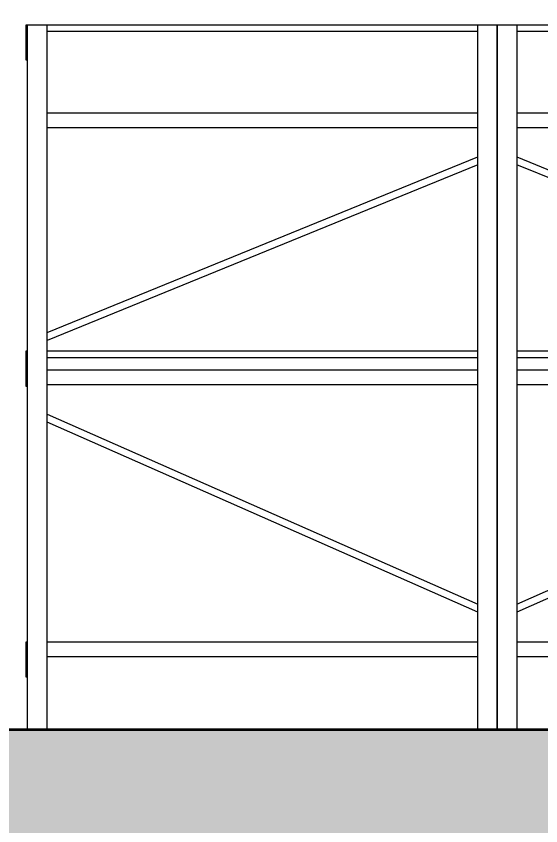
# Model space of a CAD drawing. Header units: centimetres. Extents: x -11896 to 2794, y -437 to 1921.
# Drawn here: x -2619.3 to -2483.2, y 69.1 to 279.1 of the extents above; entities that cross this region are included whole.
import ezdxf

# ---------------------------------------------------------------- set-up
doc = ezdxf.new("R2010")
doc.units = ezdxf.units.CM
doc.linetypes.add('Centre', pattern=[3.175, 0.635, -0.475, 1.59, -0.475])
for name, color, linetype, lineweight in [('A-ANNO-DIMS', 7, 'Continuous', 9), ('A-ANNO-DIMS-100', 7, 'Continuous', 9), ('A-FLOR', 7, 'Continuous', 9), ('A-FLOR-LEVL', 7, 'Continuous', 9), ('A-FLOR-PATT', 7, 'Continuous', 35), ('Q-SPCQ', 7, 'Continuous', 9)]:
    doc.layers.add(name, color=color, linetype=linetype, lineweight=lineweight)
doc.styles.add('Century Gothic_1', font='GOTHIC.TTF', dxfattribs={"height": 15})
doc.dimstyles.new('FCA_N_Cotas_E100', dxfattribs={"dimscale": 30.48, "dimtxt": 15.662524, "dimasz": 0.492126, "dimexe": 0.656168, "dimexo": 0.656168, "dimgap": 0.032808, "dimtad": 1, "dimlfac": 0.01, "dimrnd": 0.01, "dimzin": 0, "dimdsep": 46, "dimtxsty": 'Century Gothic_1', "dimblk1": 'OBLIQUE', "dimblk2": 'OBLIQUE', "dimsah": 1, "dimcen": 0.09, "dimdle": 0.656168, "dimazin": 2, "dimtfac": 1, "dimtdec": 4, "dimtix": 1, "dimtmove": 0, "dimatfit": 3, "dimfxl": 1, "dimtvp": 1, "dimtolj": 1, "dimtzin": 0, "dimarcsym": 2})

# ---------------------------------------------------------------- blocks, each defined once
blk = doc.blocks.new('PQ_RVR_EST-01_ZZ_ZZ_MO_T_A_rvt-2-Sección 2-2')
at = {"layer": 'A-FLOR-PATT', "lineweight": 9, "true_color": 0x9a9a9a}
blk.add_hatch(color=253, dxfattribs=at).paths.add_polyline_path([(-115.52, 44), (-115.52, 94), (-5125.17, 94), (-5125.17, 44), (-133.39, 44)])
at = {"layer": 'A-FLOR', "lineweight": 35}
blk.add_line((-2968.87, 94), (-5125.17, 94), dxfattribs=at)
blk = doc.blocks.new('RVR-Rack Almacenamiento - Default-1745759-Sección 2-2')
at = {"layer": 'Q-SPCQ', "color": 253, "true_color": 0xaaaaaa}
for p, q in [((-4924.22, 276.88), (-4923.9, 276.88)), ((-4924.22, 267.67), (-4924.22, 276.88)), ((-4923.9, 276.88), (-4918.82, 276.88)), ((-4923.9, 94), (-4923.9, 276.88)), ((-4918.82, 276.88), (-4807.06, 276.88)), ((-4918.82, 94), (-4918.82, 276.88)), ((-4807.06, 275.13), (-4918.82, 275.13)), ((-4807.06, 276.88), (-4801.98, 276.88)), ((-4807.06, 94), (-4807.06, 276.88)), ((-4801.98, 94), (-4801.98, 276.88)), ((-4923.9, 267.67), (-4924.22, 267.67)), ((-4918.82, 254.02), (-4807.06, 254.02)), ((-4918.82, 250.21), (-4807.06, 250.21)), ((-4918.82, 197.03), (-4807.06, 242.58)), ((-4807.06, 240.53), (-4918.82, 194.97)), ((-4924.22, 192.27), (-4923.9, 192.27)), ((-4924.22, 183.06), (-4924.22, 192.27)), ((-4918.82, 192.27), (-4807.06, 192.27)), ((-4807.06, 190.52), (-4918.82, 190.52)), ((-4918.82, 187.34), (-4807.06, 187.34)), ((-4923.9, 183.06), (-4924.22, 183.06)), ((-4918.82, 183.53), (-4807.06, 183.53)), ((-4918.82, 175.84), (-4807.06, 126.64)), ((-4807.06, 124.56), (-4918.82, 173.76)), ((-4924.22, 116.86), (-4923.9, 116.86)), ((-4924.22, 107.65), (-4924.22, 116.86)), ((-4918.82, 116.86), (-4807.06, 116.86)), ((-4918.82, 113.05), (-4807.06, 113.05)), ((-4923.9, 107.65), (-4924.22, 107.65))]:
    blk.add_line(p, q, dxfattribs=at)
blk = doc.blocks.new('RVR-Rack Almacenamiento - Default-1745858-Sección 2-2')
at = {"layer": 'Q-SPCQ', "color": 253, "true_color": 0xaaaaaa}
for p, q in [((-4801.98, 276.88), (-4796.9, 276.88)), ((-4801.98, 276.88), (-4801.98, 94)), ((-4796.9, 276.88), (-4685.14, 276.88)), ((-4796.9, 276.88), (-4796.9, 94)), ((-4685.14, 275.13), (-4796.9, 275.13)), ((-4685.14, 276.88), (-4680.06, 276.88)), ((-4685.14, 276.88), (-4685.14, 94)), ((-4680.06, 276.88), (-4679.74, 276.88)), ((-4680.06, 276.88), (-4680.06, 94)), ((-4679.74, 276.88), (-4679.74, 267.67)), ((-4679.74, 267.67), (-4680.06, 267.67)), ((-4796.9, 254.02), (-4685.14, 254.02)), ((-4796.9, 250.21), (-4685.14, 250.21)), ((-4796.9, 242.58), (-4685.14, 197.03)), ((-4685.14, 194.97), (-4796.9, 240.53)), ((-4796.9, 192.27), (-4685.14, 192.27)), ((-4680.06, 192.27), (-4679.74, 192.27)), ((-4679.74, 192.27), (-4679.74, 183.06)), ((-4685.14, 190.52), (-4796.9, 190.52)), ((-4796.9, 187.34), (-4685.14, 187.34)), ((-4796.9, 183.53), (-4685.14, 183.53)), ((-4679.74, 183.06), (-4680.06, 183.06)), ((-4796.9, 126.64), (-4685.14, 175.84)), ((-4685.14, 173.76), (-4796.9, 124.56)), ((-4796.9, 116.86), (-4685.14, 116.86)), ((-4680.06, 116.86), (-4679.74, 116.86)), ((-4679.74, 116.86), (-4679.74, 107.65)), ((-4796.9, 113.05), (-4685.14, 113.05)), ((-4679.74, 107.65), (-4680.06, 107.65))]:
    blk.add_line(p, q, dxfattribs=at)
blk = doc.blocks.new('DIMBLOCK31-Sección 2-2')
at = {"layer": 'A-ANNO-DIMS-100', "lineweight": 35}
for p, q in [((-2430.67, 386.86), (-2438.17, 394.36)), ((-2430.67, 386.86), (-2423.17, 379.36)), ((-2430.67, 94), (-2438.17, 101.5)), ((-2430.67, 94), (-2423.17, 86.5))]:
    blk.add_line(p, q, dxfattribs=at)
at = {"layer": 'A-ANNO-DIMS-100'}
for p, q in [((-2430.67, 386.86), (-2450.67, 386.86)), ((-2430.67, 386.86), (-2430.67, 74)), ((-2430.67, 386.86), (-2258.88, 386.86)), ((-2430.67, 94), (-3209.08, 94)), ((-2430.67, 94), (-2410.67, 94))]:
    blk.add_line(p, q, dxfattribs=at)
at = {"layer": 'A-ANNO-DIMS-100', "color": 0, "insert": (-2450.89, 220.04), "char_height": 15, "width": 48.9267, "attachment_point": 1, "rotation": 90, "line_spacing_factor": 0.984502, "style": 'Century Gothic_1'}
blk.add_mtext('2.93', dxfattribs=at)
blk = doc.blocks.new('_Oblique')
at = {"color": 0, "linetype": 'ByBlock', "lineweight": -2}
blk.add_line((-0.5, -0.5), (0.5, 0.5), dxfattribs=at)

msp = doc.modelspace()

# ---------------------------------------------------------------- hatches: boundary and pattern name
at = {"layer": 'A-FLOR-PATT', "lineweight": 9, "true_color": 0x9a9a9a}
msp.add_hatch(color=253, dxfattribs=at).paths.add_polyline_path([(1317.265, 44), (1317.265, 94), (-3674.508, 94), (-3674.508, 44), (1261.618, 44)])

# ---------------------------------------------------------------- linework, layer by layer
at = {"layer": 'A-FLOR', "lineweight": 35}
msp.add_line((-1518.206, 94), (-3674.508, 94), dxfattribs=at)
at = {"layer": 'A-FLOR-LEVL', "color": 253, "linetype": 'Centre', "true_color": 0xaaaaaa}
msp.add_line((-4027.666, 94), (1679.934, 94), dxfattribs=at)

# ---------------------------------------------------------------- block references
at = {"lineweight": 5}
msp.add_blockref('PQ_RVR_EST-01_ZZ_ZZ_MO_T_A_rvt-2-Sección 2-2', (1450.659, 0), dxfattribs=at)
at = {"layer": 'Q-SPCQ', "color": 253, "true_color": 0xaaaaaa}
for name in ['RVR-Rack Almacenamiento - Default-1745759-Sección 2-2', 'RVR-Rack Almacenamiento - Default-1745858-Sección 2-2']:
    msp.add_blockref(name, (2307.509, 0), dxfattribs=at)

# ---------------------------------------------------------------- dimensions: what is measured, and where the dimension line sits
at = {"layer": 'A-ANNO-DIMS'}
dim = msp.add_linear_dim(base=(-2430.668, 94), p1=(-2238.875, 386.859), p2=(-3229.083, 94), angle=90, dimstyle='FCA_N_Cotas_E100', override={"dimpost": '<>', "dimfxl": 1032.606836}, dxfattribs=at)
dim.commit()
dim.dimension.update_dxf_attribs({"geometry": 'DIMBLOCK31-Sección 2-2', "text_midpoint": (-2439.545, 240.429)})

doc.saveas('drawing.dxf')
